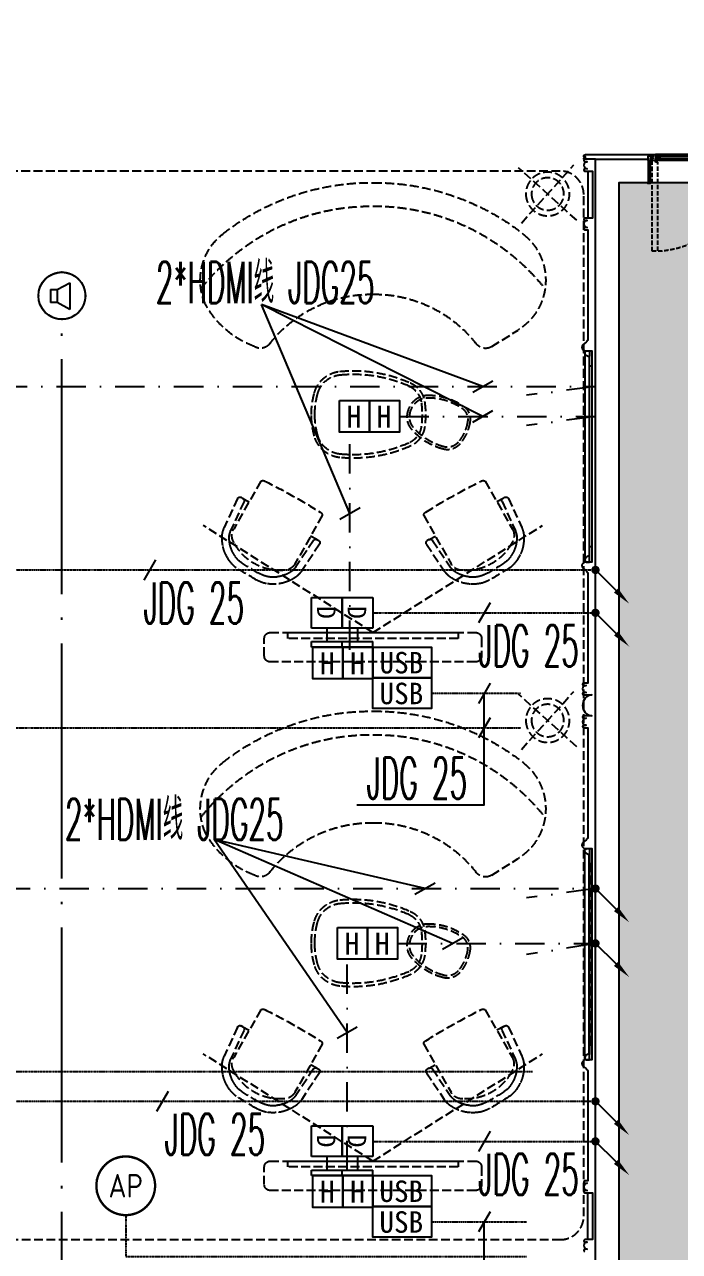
# Model space of a CAD drawing. Extents: x -284868 to 304789, y -137694 to 137894.
# Drawn here: x 262517 to 268094, y -84588 to -74140 of the extents above; entities that cross this region are included whole.
import ezdxf
from ezdxf.enums import TextEntityAlignment as Align

# ---------------------------------------------------------------- set-up
doc = ezdxf.new("R2010")
doc.units = 0
for name, pattern in [('BORDER2', [0.875, 0.25, -0.125, 0.25, -0.125, 0, -0.125]), ('DASH', [0.35, 0.25, -0.1]), ('DASHDOT', [1, 0.5, -0.25, 0, -0.25]), ('DASHED', [0.75, 0.5, -0.25]), ('DOTE', [2.42, 2, -0.2, 0.02, -0.2])]:
    doc.linetypes.add(name, pattern=pattern)
doc.layers.get('0').update_dxf_attribs({"linetype": 'CONTINUOUS'})
for name, color, linetype in [('0-墙', 4, 'CONTINUOUS'), ('0-非设计区域', 251, 'CONTINUOUS'), ('EM-SOCKET', 220, 'CONTINUOUS'), ('EM-插座', 240, 'CONTINUOUS'), ('EQUIP-广播', 3, 'CONTINUOUS'), ('EQUIP-通讯', 3, 'CONTINUOUS'), ('LWIRE', 4, 'CONTINUOUS'), ('P-完成面', 42, 'CONTINUOUS'), ('P-平面家具', 3, 'CONTINUOUS'), ('P-门扇', 6, 'CONTINUOUS'), ('TEXT_照明_回路标注', 41, 'CONTINUOUS'), ('WIRE-广播线', 220, 'DOTE'), ('WIRE-网络', 130, 'BORDER2'), ('WIRE-通讯', 4, 'CONTINUOUS')]:
    doc.layers.add(name, color=color, linetype=linetype)
doc.styles.add('20091229Typical Floor GP$0$宋体', font='', dxfattribs={"height": 2.5})
doc.styles.add('_TEL_ATTDEF', font='GBENOR', dxfattribs={"width": 0.8, "height": 3, "bigfont": 'GBCBIG'})
doc.styles.add('_TEL_DIM', font='SIMPLEX', dxfattribs={"width": 0.8, "height": 3.5, "bigfont": 'HZTXT'})
doc.styles.add('HZ_e', font='simplex.shx', dxfattribs={"width": 0.8, "bigfont": 'hztxt.shx'})
doc.styles.get("Standard").update_dxf_attribs({"font": 'GBENOR', "bigfont": 'GBCBIG'})
doc.styles.add('宋体', font='')
doc.styles.get('20091229Typical Floor GP$0$宋体').set_extended_font_data('SimSun')
doc.styles.get('宋体').set_extended_font_data('SimSun')

# ---------------------------------------------------------------- blocks, each defined once
blk = doc.blocks.new('FZ03')
at = {"color": 8}
for p, q in [((-4, 1), (-4, 3)), ((-4, 3), (0, 3)), ((0, 0), (-4, 1)), ((-3, 7), (3, 7)), ((0, 7), (-3, 5)), ((-3, 3), (-3, 7)), ((0, 5), (-3, 4)), ((0, 7), (3, 5)), ((0, 7), (0, 3)), ((0, 5), (3, 4)), ((0, 3), (4, 3)), ((4, 1), (0, 0)), ((3, 3), (3, 7)), ((4, 3), (4, 1))]:
    blk.add_line(p, q, dxfattribs=at)
blk = doc.blocks.new('A$C79893AB6')
at = {"color": 8, "linetype": 'DASHED', "ltscale": 5}
for points in [[(10, 20), (0, 20), (0, 5), (10, 5)], [(10, 0), (12, 0), (12, 25), (10, 25)], [(13, 0), (15, 0), (15, 25), (13, 25)], [(15, 20), (25, 20), (25, 5), (15, 5)]]:
    blk.add_lwpolyline(points, close=True, dxfattribs=at)
for points in [[(5, 20), (5, 5)], [(12, 18), (13, 18)], [(12, 16), (13, 16)], [(12, 14), (13, 14)], [(12, 10), (13, 10)], [(12, 8), (13, 8)], [(12, 6), (13, 6)], [(20, 20), (20, 5)]]:
    blk.add_lwpolyline(points, dxfattribs=at)
blk = doc.blocks.new('A$C36122139')
at = {"color": 8, "linetype": 'DASHED', "ltscale": 30}
for points in [[(671, 98), (566, 98), (566, 117), (690, 117)], [(671, 98), (671, 57), (690, 57), (690, 117)], [(706, 55), (706, 50), (654, 50), (654, 55)], [(671, -48), (566, -48), (566, -67), (690, -67)], [(706, -5), (706, 0), (654, 0), (654, -5)], [(671, -48), (671, -7), (690, -7), (690, -67)]]:
    blk.add_lwpolyline(points, dxfattribs=at)
for points in [[(654, 55, -0.414214), (655, 57), (705, 57, -0.414214), (706, 55)], [(654, -5, 0.414214), (655, -7), (705, -7, 0.414214), (706, -5)]]:
    blk.add_lwpolyline(points, format="xyb", dxfattribs=at)
at = {"layer": 'P-门扇'}
for p, q in [((760, 50), (35, 50)), ((760, 0), (35, 0))]:
    blk.add_line(p, q, dxfattribs=at)
at = {"layer": 'P-门扇', "color": 251}
for p, q in [((775, 47), (35, 47)), ((760, 35), (35, 35)), ((760, 15), (35, 15)), ((775, 3), (35, 3))]:
    blk.add_line(p, q, dxfattribs=at)
at = {"layer": 'P-门扇'}
blk.add_lwpolyline([(20, 50), (35, 50), (35, 0), (5, 0), (5, 32), (20, 32)], close=True, dxfattribs=at)
at = {"layer": 'P-门扇', "color": 251, "linetype": 'DASH', "ltscale": 150}
blk.add_lwpolyline([(775, 0, -0.434561), (5, -770, 3.831979)], format="xyb", dxfattribs=at)
blk.add_lwpolyline([(55, -15), (37, -15), (37, 0), (5, 0), (5, -770), (55, -770), (55, -15)], dxfattribs=at)
at = {"layer": 'P-门扇', "color": 251}
for points in [[(75, 15), (75, 35), (35, 35), (35, 15)], [(417, 15), (417, 35), (378, 35), (378, 15)], [(760, 15), (760, 35), (705, 35), (705, 15)]]:
    blk.add_lwpolyline(points, close=True, dxfattribs=at)
for points in [[(75, 15), (35, 35)], [(35, 15), (75, 35)], [(417, 15), (378, 35)], [(378, 15), (417, 35)], [(760, 15), (705, 35)], [(705, 15), (760, 35)]]:
    blk.add_lwpolyline(points, dxfattribs=at)
at = {"layer": 'P-门扇'}
for points in [[(760, 0), (760, 0), (775, 0), (775, 50), (760, 50)], [(760, 47), (760, 3)]]:
    blk.add_lwpolyline(points, dxfattribs=at)
blk.add_blockref('A$C79893AB6', (-10, 0))
at = {"xscale": -0.7194583547756841, "yscale": 0.7194583547756841, "zscale": 0.7194583547756841}
blk.add_blockref('FZ03', (10, 33), dxfattribs=at)
blk = doc.blocks.new('bfrfbrf')
at = {"layer": 'P-平面家具', "color": 251, "linetype": 'DASH', "ltscale": 300}
for p, q in [((517686, -1017556), (518181, -1017109)), ((518157, -1017580), (517710, -1017085)), ((517686, -1022039), (518181, -1021592)), ((518157, -1022063), (517710, -1021568))]:
    blk.add_line(p, q, dxfattribs=at)
at = {"layer": 'P-平面家具', "linetype": 'DASH', "ltscale": 300}
for p, q in [((518409, -1018632), (518185, -1018491)), ((518465, -1019778), (518234, -1020186)), ((520376, -1019778), (520607, -1020186)), ((518267, -1019925), (518153, -1020173)), ((518322, -1019951), (518209, -1020196)), ((518313, -1019924), (518297, -1019915)), ((518313, -1019924), (518366, -1019953)), ((520528, -1019924), (520475, -1019953)), ((520519, -1019951), (520632, -1020196)), ((520528, -1019924), (520544, -1019915)), ((520573, -1019925), (520688, -1020173)), ((518988, -1020071), (518756, -1020481)), ((519852, -1020071), (520085, -1020481)), ((518942, -1020275), (518889, -1020246)), ((519899, -1020275), (519952, -1020246)), ((518914, -1020282), (518764, -1020507)), ((518965, -1020314), (518814, -1020542)), ((518942, -1020275), (518958, -1020284)), ((519876, -1020314), (520027, -1020542)), ((519899, -1020275), (519883, -1020284)), ((519927, -1020282), (520077, -1020507)), ((518409, -1023133), (518185, -1022992)), ((518465, -1024279), (518234, -1024687)), ((520376, -1024279), (520607, -1024687)), ((518268, -1024426), (518153, -1024674)), ((518323, -1024452), (518209, -1024697)), ((518313, -1024425), (518297, -1024416)), ((518313, -1024425), (518366, -1024454)), ((520528, -1024425), (520475, -1024454)), ((520519, -1024452), (520632, -1024697)), ((520528, -1024425), (520544, -1024416)), ((520574, -1024426), (520688, -1024674)), ((518989, -1024572), (518756, -1024982)), ((519853, -1024572), (520085, -1024982)), ((518942, -1024776), (518890, -1024747)), ((519899, -1024776), (519952, -1024747)), ((518914, -1024783), (518764, -1025008)), ((518965, -1024815), (518814, -1025043)), ((518942, -1024776), (518958, -1024785)), ((519876, -1024815), (520027, -1025043)), ((519899, -1024776), (519883, -1024785)), ((519927, -1024783), (520077, -1025008))]:
    blk.add_line(p, q, dxfattribs=at)
at = {"layer": 'P-平面家具', "color": 251, "linetype": 'DASH', "ltscale": 300}
for points in [[(519421, -1021067), (517976, -1020154)], [(519421, -1021067), (520867, -1020154)], [(519421, -1025568), (517976, -1024655)], [(519422, -1025568), (520867, -1024655)]]:
    blk.add_lwpolyline(points, dxfattribs=at)
at = {"layer": 'P-平面家具', "linetype": 'DASH', "ltscale": 300}
for points in [[(520296, -1021067), (518546, -1021067, 0.414214), (518496, -1021117), (518496, -1021267, 0.414214), (518546, -1021317), (520296, -1021317, 0.414214), (520346, -1021267), (520346, -1021117, 0.414214)], [(520296, -1025568), (518546, -1025568, 0.414214), (518496, -1025618), (518496, -1025768, 0.414214), (518546, -1025818), (520296, -1025818, 0.414214), (520346, -1025768), (520346, -1025618, 0.414214)]]:
    blk.add_lwpolyline(points, format="xyb", close=True, dxfattribs=at)
for points in [[(520146, -1021067), (518696, -1021067), (518696, -1021117), (520146, -1021117), (520146, -1021067)], [(520146, -1025568), (518696, -1025568), (518696, -1025618), (520146, -1025618), (520146, -1025568)]]:
    blk.add_lwpolyline(points, dxfattribs=at)
for centre in [(517933, -1017332), (517933, -1021816)]:
    blk.add_circle(centre, 186, dxfattribs=at)
at = {"layer": 'P-平面家具', "color": 251, "linetype": 'DASH', "ltscale": 300}
for centre in [(517933, -1017332), (517933, -1021816)]:
    blk.add_circle(centre, 138, dxfattribs=at)
at = {"layer": 'P-平面家具', "linetype": 'DASH', "ltscale": 300}
for centre, radius, start, end in [((519408, -1019286), 2050, 89.6486, 128.1517), ((519434, -1019286), 2050, 51.8729, 90.376), ((519408, -1019286), 1850, 89.6093, 141.7162), ((519434, -1019286), 1850, 38.3084, 90.4153), ((518450, -1018067), 500, 128.1517, 237.9295), ((520391, -1018067), 500, 335.2768, 51.8729), ((519408, -1019286), 1100, 89.3345, 141.9764), ((519434, -1019286), 1100, 38.0482, 90.6901), ((520161, -1017898), 781, 290.2941, 331.1108), ((518462, -1018547), 100, 237.9295, 321.9764), ((520379, -1018546), 100, 218.0482, 302.0951), ((518483, -1019808), 35.1, 62.6531, 120.8328), ((515909, -1024943), 5779, 57.9933, 63.3725), ((522932, -1024943), 5779, 116.6275, 122.0067), ((520358, -1019808), 35.1, 59.1672, 117.3469), ((518287, -1019934), 21.2, 61.1762, 156.8462), ((518303, -1019942), 21.2, 336.8192, 61.1762), ((520538, -1019942), 21.2, 118.8238, 203.1808), ((520554, -1019934), 21.2, 23.1538, 118.8238), ((518957, -1020070), 31.8, 358.2726, 61.1762), ((519884, -1020070), 31.8, 118.8238, 181.7274), ((518311, -1020256), 176, 169.0109, 178.6602), ((518402, -1020259), 267, 178.4884, 183.2891), ((518387, -1020273), 254, 163.6485, 168.677), ((518807, -1020399), 692, 160.9147, 163.3918), ((518307, -1020256), 111, 170.1856, 177.6538), ((518382, -1020259), 186, 177.4842, 182.6653), ((518537, -1020254), 341, 182.409, 189.7031), ((518365, -1020267), 170, 164.33, 169.7291), ((518663, -1020353), 480, 160.9328, 164.0619), ((518329, -1020240), 110, 150.4516, 213.3281), ((518932, -1020294), 21.2, 61.1762, 145.5331), ((519909, -1020294), 21.2, 34.4669, 118.8238), ((520512, -1020240), 110, 326.6719, 29.5484), ((520178, -1020353), 480, 15.9381, 19.0672), ((520476, -1020267), 170, 10.2709, 15.67), ((520304, -1020254), 341, 350.2969, 357.591), ((520534, -1020256), 111, 2.3462, 9.8144), ((520459, -1020259), 186, 357.3347, 2.5158), ((520034, -1020399), 692, 16.6082, 19.0853), ((520454, -1020273), 254, 11.323, 16.3515), ((520530, -1020256), 176, 1.3398, 10.9891), ((520438, -1020259), 267, 356.7109, 1.5116), ((518525, -1020255), 390, 182.9223, 190.5774), ((518456, -1020264), 321, 191.1847, 205.8196), ((518452, -1020265), 255, 190.2781, 205.0026), ((518485, -1020253), 290, 204.4215, 215.2763), ((518628, -1020098), 440, 207.4224, 273.7223), ((518947, -1020302), 21.2, 325.5061, 61.1762), ((519893, -1020302), 21.2, 118.8238, 214.4939), ((520213, -1020098), 440, 266.2777, 332.5776), ((520356, -1020253), 290, 324.7237, 335.5785), ((520389, -1020265), 255, 334.9974, 349.7219), ((520385, -1020264), 321, 334.1804, 348.8153), ((520316, -1020255), 390, 349.4226, 357.0777), ((518471, -1020261), 335, 205.1765, 217.9593), ((518413, -1020305), 263, 218.1832, 232.779), ((518416, -1020302), 206, 215.2404, 232.8546), ((518495, -1020202), 333, 232.4296, 235.6579), ((534196, -994386), 30549, 238.6588, 238.9667), ((518660, -1020427), 110, 267.7901, 330.4516), ((520180, -1020427), 110, 209.5484, 272.2099), ((504645, -994386), 30549, 301.0333, 301.3412), ((520346, -1020202), 333, 304.3421, 307.5704), ((520425, -1020302), 206, 307.1454, 324.7596), ((520428, -1020305), 263, 307.221, 321.8168), ((520370, -1020261), 335, 322.0407, 334.8235), ((533123, -996403), 28327, 238.3401, 238.7501), ((518702, -1020046), 576, 243.6816, 246.6765), ((518606, -1020269), 333, 246.6945, 249.9227), ((518563, -1020393), 202, 249.4113, 264.0087), ((518576, -1020339), 255, 277.3497, 292.0742), ((518540, -1020261), 341, 292.6492, 299.9433), ((518619, -1020395), 186, 299.687, 304.8681), ((518662, -1020456), 111, 304.6986, 312.1667), ((518621, -1020413), 170, 312.6232, 318.0223), ((518389, -1020208), 480, 318.2905, 321.4195), ((518659, -1020453), 176, 303.6921, 313.3414), ((518604, -1020397), 254, 313.6753, 318.7038), ((518273, -1020111), 692, 318.9605, 321.4376), ((520568, -1020111), 692, 218.5624, 221.0395), ((520237, -1020397), 254, 221.2962, 226.3247), ((520182, -1020453), 176, 226.6586, 236.3079), ((520452, -1020208), 480, 218.5805, 221.7095), ((520220, -1020413), 170, 221.9777, 227.3768), ((520179, -1020456), 111, 227.8333, 235.3014), ((520222, -1020395), 186, 235.1319, 240.313), ((520300, -1020261), 341, 240.0567, 247.3508), ((520265, -1020339), 255, 247.9258, 262.6503), ((520278, -1020393), 202, 275.9913, 290.5887), ((520235, -1020269), 333, 290.0773, 293.3055), ((520138, -1020046), 576, 293.3235, 296.3184), ((505718, -996403), 28327, 301.2499, 301.6599), ((518631, -1020207), 460, 243.7151, 248.7552), ((518566, -1020381), 275, 248.3044, 259.1364), ((518569, -1020344), 311, 259.8538, 274.986), ((518569, -1020316), 280, 264.4041, 278.0751), ((518572, -1020327), 328, 274.1479, 291.0445), ((518546, -1020271), 390, 291.7749, 299.43), ((518607, -1020377), 267, 299.0632, 303.8639), ((520233, -1020377), 267, 236.1361, 240.9368), ((520295, -1020271), 390, 240.57, 248.2251), ((520269, -1020327), 328, 248.9555, 265.8521), ((520272, -1020316), 280, 261.9249, 275.5959), ((520272, -1020344), 311, 265.014, 280.1462), ((520275, -1020381), 275, 280.8636, 291.6956), ((520210, -1020207), 460, 291.2448, 296.2849), ((519408, -1023787), 2050, 89.6486, 128.1517), ((519434, -1023787), 2050, 51.8729, 90.376), ((519408, -1023787), 1850, 89.6093, 141.7162), ((519434, -1023787), 1850, 38.3084, 90.4153), ((518450, -1022568), 500, 128.1517, 237.9295), ((520391, -1022568), 500, 335.2768, 51.8729), ((519408, -1023787), 1100, 89.3345, 141.9764), ((519434, -1023787), 1100, 38.0482, 90.6901), ((520161, -1022400), 781, 290.2941, 331.1108), ((518463, -1023048), 100, 237.9295, 321.9764), ((520379, -1023047), 100, 218.0482, 302.0951), ((518483, -1024309), 35.1, 62.6531, 120.8328), ((515909, -1029444), 5779, 57.9933, 63.3725), ((522932, -1029444), 5779, 116.6275, 122.0067), ((520358, -1024309), 35.1, 59.1672, 117.3469), ((518287, -1024435), 21.2, 61.1762, 156.8462), ((518303, -1024443), 21.2, 336.8192, 61.1762), ((520538, -1024443), 21.2, 118.8238, 203.1808), ((520554, -1024435), 21.2, 23.1538, 118.8238), ((518957, -1024571), 31.8, 358.2726, 61.1762), ((519884, -1024571), 31.8, 118.8238, 181.7274), ((518403, -1024760), 267, 178.4884, 183.2891), ((518311, -1024757), 176, 169.0109, 178.6602), ((518387, -1024774), 254, 163.6485, 168.677), ((518807, -1024900), 692, 160.9147, 163.3918), ((518307, -1024757), 111, 170.1856, 177.6538), ((518382, -1024760), 186, 177.4842, 182.6653), ((518365, -1024768), 170, 164.33, 169.7291), ((518663, -1024854), 480, 160.9328, 164.0619), ((518330, -1024741), 110, 150.4516, 213.3281), ((520512, -1024741), 110, 326.6719, 29.5484), ((520178, -1024854), 480, 15.9381, 19.0672), ((520476, -1024768), 170, 10.2709, 15.67), ((520534, -1024757), 111, 2.3462, 9.8144), ((520460, -1024760), 186, 357.3347, 2.5158), ((520034, -1024900), 692, 16.6082, 19.0853), ((520454, -1024774), 254, 11.323, 16.3515), ((520530, -1024757), 176, 1.3398, 10.9891), ((520439, -1024760), 267, 356.7109, 1.5116), ((518525, -1024756), 390, 182.9223, 190.5774), ((518456, -1024765), 321, 191.1847, 205.8196), ((518537, -1024755), 341, 182.409, 189.7031), ((518452, -1024767), 255, 190.2781, 205.0026), ((518628, -1024599), 440, 207.4224, 273.7223), ((518932, -1024795), 21.2, 61.1762, 145.5331), ((518948, -1024803), 21.2, 325.5061, 61.1762), ((519894, -1024803), 21.2, 118.8238, 214.4939), ((519910, -1024795), 21.2, 34.4669, 118.8238), ((520213, -1024599), 440, 266.2777, 332.5776), ((520389, -1024767), 255, 334.9974, 349.7219), ((520305, -1024755), 341, 350.2969, 357.591), ((520385, -1024765), 321, 334.1804, 348.8153), ((520316, -1024756), 390, 349.4226, 357.0777), ((518472, -1024762), 335, 205.1765, 217.9593), ((518413, -1024806), 263, 218.1832, 232.779), ((518485, -1024754), 290, 204.4215, 215.2763), ((518416, -1024803), 206, 215.2404, 232.8546), ((518495, -1024703), 333, 232.4296, 235.6579), ((520347, -1024703), 333, 304.3421, 307.5704), ((520425, -1024803), 206, 307.1454, 324.7596), ((520428, -1024806), 263, 307.221, 321.8168), ((520356, -1024754), 290, 324.7237, 335.5785), ((520370, -1024762), 335, 322.0407, 334.8235), ((533123, -1000904), 28327, 238.3401, 238.7501), ((534196, -998887), 30549, 238.6588, 238.9667), ((518703, -1024547), 576, 243.6816, 246.6765), ((518606, -1024770), 333, 246.6945, 249.9227), ((518576, -1024840), 255, 277.3497, 292.0742), ((518661, -1024928), 110, 267.7901, 330.4516), ((518541, -1024762), 341, 292.6492, 299.9433), ((518619, -1024896), 186, 299.687, 304.8681), ((518662, -1024957), 111, 304.6986, 312.1667), ((518621, -1024914), 170, 312.6232, 318.0223), ((518389, -1024709), 480, 318.2905, 321.4195), ((518605, -1024898), 254, 313.6753, 318.7038), ((518273, -1024612), 692, 318.9605, 321.4376), ((520568, -1024612), 692, 218.5624, 221.0395), ((520237, -1024898), 254, 221.2962, 226.3247), ((520452, -1024709), 480, 218.5805, 221.7095), ((520181, -1024928), 110, 209.5484, 272.2099), ((520220, -1024914), 170, 221.9777, 227.3768), ((520179, -1024957), 111, 227.8333, 235.3014), ((520222, -1024896), 186, 235.1319, 240.313), ((520301, -1024762), 341, 240.0567, 247.3508), ((520265, -1024840), 255, 247.9258, 262.6503), ((520235, -1024770), 333, 290.0773, 293.3055), ((520139, -1024547), 576, 293.3235, 296.3184), ((504645, -998887), 30549, 301.0333, 301.3412), ((505718, -1000904), 28327, 301.2499, 301.6599), ((518631, -1024708), 460, 243.7151, 248.7552), ((518566, -1024882), 275, 248.3044, 259.1364), ((518563, -1024894), 202, 249.4113, 264.0087), ((518569, -1024845), 311, 259.8538, 274.986), ((518569, -1024817), 280, 264.4041, 278.0751), ((518573, -1024828), 328, 274.1479, 291.0445), ((518546, -1024772), 390, 291.7749, 299.43), ((518608, -1024878), 267, 299.0632, 303.8639), ((518659, -1024954), 176, 303.6921, 313.3414), ((520182, -1024954), 176, 226.6586, 236.3079), ((520234, -1024878), 267, 236.1361, 240.9368), ((520296, -1024772), 390, 240.57, 248.2251), ((520269, -1024828), 328, 248.9555, 265.8521), ((520272, -1024817), 280, 261.9249, 275.5959), ((520272, -1024845), 311, 265.014, 280.1462), ((520278, -1024894), 202, 275.9913, 290.5887), ((520275, -1024882), 275, 280.8636, 291.6956), ((520210, -1024708), 460, 291.2448, 296.2849)]:
    blk.add_arc(centre, radius, start, end, dxfattribs=at)
for points in [[(519702, -1018843), (519498, -1018823), (519292, -1018857), (519104, -1018940)], [(519919, -1019025), (519892, -1018925), (519805, -1018853), (519702, -1018843)], [(519104, -1018940), (519036, -1018970), (518989, -1019034), (518980, -1019108)], [(518963, -1019046), (518852, -1019043), (518743, -1019075), (518652, -1019138)], [(519077, -1019100), (519048, -1019067), (519006, -1019048), (518963, -1019046)], [(518980, -1019108), (518976, -1019142), (518973, -1019176), (518973, -1019210)], [(519128, -1019213), (519123, -1019171), (519105, -1019131), (519077, -1019100)], [(519945, -1019210), (519945, -1019147), (519936, -1019085), (519919, -1019025)], [(518652, -1019138), (518609, -1019167), (518587, -1019220), (518595, -1019272)], [(518973, -1019210), (518973, -1019244), (518976, -1019278), (518980, -1019312)], [(519093, -1019334), (519120, -1019300), (519133, -1019256), (519128, -1019213)], [(519919, -1019395), (519936, -1019335), (519945, -1019272), (519945, -1019210)], [(518595, -1019272), (518605, -1019341), (518635, -1019407), (518680, -1019460)], [(518819, -1019506), (518926, -1019479), (519022, -1019419), (519093, -1019334)], [(518980, -1019312), (518989, -1019386), (519036, -1019450), (519104, -1019480)], [(519702, -1019577), (519805, -1019567), (519892, -1019495), (519919, -1019395)], [(518680, -1019460), (518714, -1019501), (518768, -1019519), (518819, -1019506)], [(519104, -1019480), (519292, -1019563), (519498, -1019596), (519702, -1019577)], [(519702, -1023344), (519498, -1023324), (519292, -1023358), (519104, -1023441)], [(519920, -1023526), (519892, -1023426), (519806, -1023354), (519702, -1023344)], [(519104, -1023441), (519036, -1023471), (518989, -1023535), (518980, -1023609)], [(518963, -1023547), (518852, -1023544), (518744, -1023576), (518652, -1023639)], [(519077, -1023601), (519048, -1023568), (519007, -1023549), (518963, -1023547)], [(518980, -1023609), (518976, -1023643), (518974, -1023677), (518974, -1023711)], [(519009, -1023612), (519005, -1023645), (519003, -1023678), (519003, -1023711)], [(519128, -1023714), (519123, -1023672), (519106, -1023632), (519077, -1023601)], [(519945, -1023711), (519945, -1023648), (519936, -1023586), (519920, -1023526)], [(518652, -1023639), (518609, -1023668), (518587, -1023721), (518595, -1023773)], [(518974, -1023711), (518974, -1023745), (518976, -1023779), (518980, -1023813)], [(519093, -1023835), (519121, -1023801), (519133, -1023757), (519128, -1023714)], [(519920, -1023896), (519936, -1023836), (519945, -1023773), (519945, -1023711)], [(518595, -1023773), (518606, -1023842), (518635, -1023908), (518680, -1023961)], [(518980, -1023813), (518989, -1023887), (519036, -1023951), (519104, -1023981)], [(518819, -1024007), (518926, -1023980), (519022, -1023920), (519093, -1023835)], [(519702, -1024078), (519806, -1024068), (519892, -1023996), (519920, -1023896)], [(518680, -1023961), (518714, -1024002), (518768, -1024020), (518819, -1024007)], [(519104, -1023981), (519292, -1024064), (519498, -1024097), (519702, -1024078)]]:
    blk.add_open_spline(points, degree=3, dxfattribs=at)
at = {"layer": 'P-平面家具', "color": 251, "linetype": 'DASH', "ltscale": 300}
for points in [[(519699, -1018872), (519500, -1018853), (519299, -1018885), (519116, -1018966)], [(519891, -1019032), (519867, -1018944), (519791, -1018880), (519699, -1018872)], [(519116, -1018966), (519057, -1018993), (519016, -1019048), (519009, -1019111)], [(518963, -1019067), (518856, -1019064), (518752, -1019095), (518664, -1019155)], [(519061, -1019114), (519036, -1019085), (519000, -1019069), (518963, -1019067)], [(519009, -1019111), (519005, -1019144), (519003, -1019177), (519003, -1019210)], [(519107, -1019215), (519103, -1019177), (519087, -1019142), (519061, -1019114)], [(519916, -1019210), (519916, -1019150), (519907, -1019090), (519891, -1019032)], [(518664, -1019155), (518628, -1019180), (518609, -1019225), (518615, -1019269)], [(519003, -1019210), (519003, -1019243), (519005, -1019276), (519009, -1019308)], [(519076, -1019320), (519101, -1019291), (519112, -1019253), (519107, -1019215)], [(519891, -1019387), (519907, -1019329), (519916, -1019270), (519916, -1019210)], [(518615, -1019269), (518626, -1019334), (518653, -1019396), (518696, -1019447)], [(518813, -1019486), (518916, -1019460), (519009, -1019402), (519076, -1019320)], [(519009, -1019308), (519016, -1019372), (519057, -1019427), (519116, -1019453)], [(519699, -1019548), (519791, -1019539), (519867, -1019475), (519891, -1019387)], [(518696, -1019447), (518724, -1019481), (518770, -1019496), (518813, -1019486)], [(519116, -1019453), (519299, -1019534), (519500, -1019567), (519699, -1019548)], [(519700, -1023373), (519500, -1023354), (519299, -1023386), (519116, -1023467)], [(519892, -1023533), (519867, -1023445), (519791, -1023382), (519700, -1023373)], [(519116, -1023467), (519057, -1023494), (519016, -1023549), (519009, -1023612)], [(518963, -1023569), (518856, -1023565), (518752, -1023596), (518664, -1023656)], [(519062, -1023615), (519036, -1023586), (519000, -1023570), (518963, -1023569)], [(519107, -1023716), (519103, -1023678), (519087, -1023643), (519062, -1023615)], [(519916, -1023711), (519916, -1023651), (519908, -1023591), (519892, -1023533)], [(518664, -1023656), (518628, -1023681), (518609, -1023726), (518616, -1023770)], [(519003, -1023711), (519003, -1023744), (519005, -1023777), (519009, -1023809)], [(519077, -1023821), (519101, -1023792), (519112, -1023754), (519107, -1023716)], [(519892, -1023888), (519908, -1023830), (519916, -1023771), (519916, -1023711)], [(518616, -1023770), (518626, -1023835), (518654, -1023897), (518696, -1023948)], [(518814, -1023987), (518917, -1023961), (519009, -1023903), (519077, -1023821)], [(519009, -1023809), (519016, -1023873), (519057, -1023928), (519116, -1023954)], [(519700, -1024049), (519791, -1024040), (519867, -1023976), (519892, -1023888)], [(518696, -1023948), (518725, -1023982), (518770, -1023997), (518814, -1023987)], [(519116, -1023954), (519299, -1024035), (519500, -1024068), (519700, -1024049)]]:
    blk.add_open_spline(points, degree=3, dxfattribs=at)
blk = doc.blocks.new('FDHFGJ')
at = {"ltscale": 0.1}
for p, q in [((-1.071, 0.866), (-2.803, 0.866)), ((-2.803, 0.866), (-2.803, -0.866)), ((-1.071, 0), (-1.071, 0.866)), ((-0.315, 0.866), (-0.315, 0)), ((0, 0.866), (-0.315, 0.866)), ((0, -0.866), (0, 0.866)), ((-1.071, -0.866), (-1.071, 0)), ((-1.071, 0), (-0.315, 0)), ((-0.315, 0), (-0.315, -0.866)), ((-2.803, -0.866), (-1.071, -0.866)), ((0, -0.866), (-0.315, -0.866))]:
    blk.add_line(p, q, dxfattribs=at)
at = {"ltscale": 0.1, "style": '20091229Typical Floor GP$0$宋体', "text_generation_flag": 4}
blk.add_attdef('TV', text='', height=1.04, rotation=180, dxfattribs=at).set_placement((-1.952, 0.032), align=Align.MIDDLE)
blk = doc.blocks.new('A$Cddcb813a')
at = {"ltscale": 5}
blk.add_lwpolyline([(-257, 270), (257, 270), (257, 0), (-257, 0)], close=True, dxfattribs=at)
at = {"style": '宋体'}
blk.add_text('USB', height=188.2, dxfattribs=at).set_placement((-200, 39))
blk = doc.blocks.new('A$C956b5be6')
at = {"ltscale": 5}
blk.add_lwpolyline([(-128, 270), (128, 270), (128, 0), (-128, 0)], close=True, dxfattribs=at)
at = {"style": '宋体'}
blk.add_text('H', height=188, dxfattribs=at).set_placement((-67, 39))
blk = doc.blocks.new('$equip$00002341')
for p, q in [((-0.101, 0.136), (0.167, 0.277)), ((0.167, 0.277), (0.167, -0.295)), ((-0.241, 0.136), (-0.241, -0.144)), ((-0.241, 0.136), (-0.101, 0.136)), ((-0.101, 0.136), (-0.101, -0.144)), ((-0.101, -0.144), (-0.241, -0.144)), ((0.167, -0.295), (-0.101, -0.144))]:
    blk.add_line(p, q)
at = {"const_width": 0.04}
blk.add_lwpolyline([(-0.5, 0, -1), (0.5, 0, -1), (-0.5, 0, -1.463176)], format="xyb", dxfattribs=at)
blk.add_circle((0, 0), 0.5)
for p in [(0, 0.5), (-0.5, 0), (0.5, 0), (0, -0.5)]:
    blk.add_point(p)
at = {"color": 7, "style": '_TEL_DIM', "flags": 1}
blk.add_attdef('A', text='', height=0.00002, dxfattribs=at).set_placement((0, 0), align=Align.MIDDLE_CENTER)
blk = doc.blocks.new('$equip$00003217')
at = {"const_width": 0.04}
blk.add_lwpolyline([(0, 0.5, -1), (0, -0.5, -1), (0, 0.5, 0.021884)], format="xyb", dxfattribs=at)
blk.add_circle((0, 0), 0.5)
for p in [(0, 0.5), (-0.5, 0), (0.5, 0), (0, -0.5)]:
    blk.add_point(p)
at = {"color": 7, "style": '_TEL_ATTDEF'}
blk.add_attdef('$TEXT$', text='', height=0.4, dxfattribs=at).set_placement((0, 0), align=Align.MIDDLE_CENTER)
at = {"color": 7, "style": '_TEL_DIM', "flags": 1}
for tag in ['A', 'REMARK']:
    blk.add_attdef(tag, text='', height=0.00002, dxfattribs=at).set_placement((0, 0), align=Align.MIDDLE_CENTER)
blk = doc.blocks.new('$TelecSys$00000080')
for p, q in [((-0.7, -0.7), (0, 0)), ((0.104, 0.104), (0.104, 0.104)), ((-0.104, -0.104), (-0.104, -0.104))]:
    blk.add_line(p, q)
at = {"const_width": 0.142}
blk.add_lwpolyline([(0.071, 0, 1), (-0.071, 0, 1)], format="xyb", close=True, dxfattribs=at)
blk.add_solid([(-0.63, -0.77), (-0.77, -0.63), (-1.15, -1.15)])
at = {"width": 0.8, "flags": 9}
blk.add_attdef('A', (0, 0), '', height=0.00002, rotation=180, dxfattribs=at)

msp = doc.modelspace()

# ---------------------------------------------------------------- hatches: boundary and pattern name
at = {"layer": '0-非设计区域', "ltscale": 3}
h = msp.add_hatch(dxfattribs=at)
h.set_pattern_fill('ANGLE', color=256, scale=100)
h.set_pattern_definition([(0, (-155771.8, 278012.8), (0, 698.5), [508, -190.5]), (90, (-155771.8, 278012.8), (-698.5, 4e-14), [508, -190.5])])
h.paths.add_polyline_path([(269879, -67386), (269879, -75488), (267579, -75488), (267579, -94382), (269379, -94382), (269379, -95588), (278979, -95588), (278979, -99388), (275429, -99388), (275429, -99688), (269379, -99688), (269379, -103688), (278379, -103688), (278379, -106368), (283679, -106368), (283679, -117136), (284529, -117136), (284529, -118589), (295530, -118589), (295529, -65088), (284529, -65088), (284529, -67386), (283029, -67386), (283029, -65088), (270529, -65088), (270529, -67386)])

# ---------------------------------------------------------------- linework, layer by layer
at = {"layer": '0-墙', "ltscale": 3}
msp.add_lwpolyline([(267579, -95158), (267579, -95438), (267379, -95438), (267379, -75288), (267829, -75288), (267829, -75488), (267579, -75488), (267579, -95008), (267649, -95008), (267649, -95158), (267579, -95158)], dxfattribs=at)
at = {"layer": '0-非设计区域', "ltscale": 3}
msp.add_lwpolyline([(295530, -118589), (295529, -65088), (284529, -65088), (284529, -67386), (283029, -67386), (283029, -65088), (270529, -65088), (270529, -67386), (269879, -67386), (269879, -75488), (267579, -75488), (267579, -94382), (269379, -94382), (269379, -95588), (278979, -95588), (278979, -99388)], dxfattribs=at)
at = {"layer": 'P-完成面'}
for p, q in [((267314, -75388), (267314, -75788)), ((267314, -84488), (267314, -84088))]:
    msp.add_line(p, q, dxfattribs=at)
at = {"layer": 'P-完成面', "color": 251}
for p, q in [((267289, -76923), (267289, -78703)), ((267326, -76967), (267326, -78668)), ((267289, -82953), (267289, -81173)), ((267326, -82910), (267326, -81208))]:
    msp.add_line(p, q, dxfattribs=at)
at = {"layer": 'P-完成面'}
for points in [[(267379, -75288), (267289, -75288, 1), (267289, -75308), (267309, -75308, 1), (267309, -75368), (267289, -75368, 1), (267289, -75388), (267354, -75388), (267354, -75788), (267289, -75788, 1), (267289, -75808), (267309, -75808, 1), (267309, -75868), (267289, -75868, 1), (267289, -75888), (267314, -75888), (267314, -76813, -0.23273), (267299, -76845), (267275, -76864, 0.227838), (267264, -76888), (267264, -76888), (267264, -76888, 0.414214), (267294, -76918), (267349, -76918), (267349, -78718), (267294, -78718, 0.414214), (267264, -78748), (267264, -78749), (267264, -78749, 0.227838), (267275, -78772), (267299, -78791, -0.23273), (267314, -78823), (267314, -79748), (267279, -79748, 1), (267279, -79768), (267299, -79768, 1), (267299, -79828), (267279, -79828, 1), (267279, -79848), (267349, -79848, 0.888889), (267349, -80028), (267279, -80028, 1), (267279, -80048), (267299, -80048, 1), (267299, -80108), (267279, -80108, 1), (267279, -80128), (267314, -80128), (267314, -81053, -0.23273), (267299, -81085), (267275, -81104, 0.227838), (267264, -81128), (267264, -81128), (267264, -81128, 0.414214), (267294, -81158), (267349, -81158), (267349, -82958), (267294, -82958, 0.414214), (267264, -82988), (267264, -82989), (267264, -82989, 0.227838), (267275, -83012), (267299, -83031, -0.23273), (267314, -83063), (267314, -83988), (267289, -83988, 1), (267289, -84008), (267309, -84008, 1), (267309, -84068), (267289, -84068, 1), (267289, -84088), (267354, -84088), (267354, -84488), (267289, -84488, 1), (267289, -84508), (267309, -84508, 1), (267309, -84568), (267289, -84568, 1), (267289, -84588)], [(267279, -75280, -0.414214), (267281, -75278), (267294, -75278), (267294, -75268), (267281, -75268, -0.414214), (267279, -75266), (267279, -75263, -0.414214), (267294, -75248), (267869, -75248), (267869, -75263), (267854, -75263)], [(267379, -75288), (267281, -75288, -0.414214), (267279, -75286), (267279, -75280)], [(267299, -76918), (267329, -76918), (267329, -76965), (267326, -76965), (267326, -76968), (267324, -76968, -0.414214), (267289, -76933), (267289, -76923), (267299, -76923), (267299, -76918)], [(267299, -78718), (267329, -78718), (267329, -78671), (267326, -78671), (267326, -78668), (267324, -78668, 0.414214), (267289, -78703), (267289, -78713), (267299, -78713), (267299, -78718)], [(267299, -81158), (267329, -81158), (267329, -81205), (267326, -81205), (267326, -81208), (267324, -81208, -0.414214), (267289, -81173), (267289, -81163), (267299, -81163), (267299, -81158)], [(267299, -82958), (267329, -82958), (267329, -82911), (267326, -82911), (267326, -82908), (267324, -82908, 0.414214), (267289, -82943), (267289, -82953), (267299, -82953), (267299, -82958)]]:
    msp.add_lwpolyline(points, format="xyb", dxfattribs=at)
msp.add_lwpolyline([(267844, -75298), (267844, -75493), (267824, -75493), (267824, -75488), (267829, -75488)], dxfattribs=at)
msp.add_lwpolyline([(267854, -75298), (267829, -75298), (267829, -75260), (267854, -75260)], close=True, dxfattribs=at)
at = {"layer": 'P-完成面', "color": 251}
for points in [[(267329, -78671), (267329, -76965)], [(267329, -81205), (267329, -82911)]]:
    msp.add_lwpolyline(points, dxfattribs=at)
at = {"layer": 'P-平面家具', "color": 251, "linetype": 'DASH', "ltscale": 300}
msp.add_lwpolyline([(267079, -75388), (258399, -75388, 0.414214), (258199, -75588), (258199, -84288, 0.414214), (258399, -84488), (267079, -84488, 0.414214), (267279, -84288), (267279, -75588, 0.414214)], format="xyb", close=True, dxfattribs=at)
at = {"layer": 'P-平面家具', "linetype": 'DASH', "ltscale": 300}
for points in [[(267329, -77048), (267349, -77048), (267349, -78588), (267329, -78588)], [(267329, -82828), (267349, -82828), (267349, -81288), (267329, -81288)]]:
    msp.add_lwpolyline(points, close=True, dxfattribs=at)
at = {"layer": 'TEXT_照明_回路标注'}
for p, q in [((265288, -78303), (264536, -76523, 0)), ((266420, -77223), (264536, -76523, 0)), ((266420, -77477), (264536, -76523, 0)), ((266334, -77272), (266506, -77174)), ((266334, -77525), (266506, -77428)), ((265201, -78352), (265374, -78254)), ((263632, -78700), (263532, -78871)), ((266482, -79064), (266382, -79235)), ((266482, -79750), (266382, -79921)), ((266482, -80043), (266382, -80214)), ((265265, -82724), (264133, -81080, 0)), ((265842, -81546), (266015, -81449)), ((266076, -82014), (266249, -81916)), ((265178, -82772), (265351, -82675)), ((263741, -83225), (263641, -83396)), ((266482, -83565), (266382, -83736)), ((266482, -84251), (266382, -84422))]:
    msp.add_line(p, q, dxfattribs=at)
for points in [[(265348, -80785), (266432, -80785), (266432, -79835)], [(266162, -81965), (264133, -81080)], [(265929, -81498), (264133, -81080)], [(265348, -85529), (266432, -85529), (266432, -84336)]]:
    msp.add_lwpolyline(points, dxfattribs=at)
at = {"layer": 'WIRE-广播线', "ltscale": 1000}
msp.add_lwpolyline([(262835, -93511), (262835, -76650)], dxfattribs=at)
at = {"layer": 'WIRE-网络'}
for points in [[(260003, -79019), (260003, -78785), (267379, -78785)], [(265484, -79150), (267379, -79150)], [(265983, -79835), (266742, -79835)], [(260384, -79966), (260384, -80129), (266742, -80129)], [(258692, -83639), (258692, -83057), (266842, -83057)], [(260003, -83520), (260003, -83310), (267379, -83310)], [(265484, -83651), (267379, -83651)], [(263379, -84279), (263379, -84632), (266792, -84632)], [(265983, -84336), (266792, -84336)]]:
    msp.add_lwpolyline(points, dxfattribs=at)
at = {"layer": 'WIRE-通讯', "color": 2, "linetype": 'DASHDOT', "ltscale": 500}
for points in [[(260289, -77319), (260289, -77223), (267379, -77223), (266792, -77297)], [(265711, -77477), (267379, -77477), (266792, -77556)], [(265288, -79465), (265288, -77612)], [(260314, -81798), (260314, -81498), (267379, -81498), (266792, -81577)], [(265694, -81965), (267379, -81965), (266792, -82060)], [(265265, -83896), (265265, -82100)]]:
    msp.add_lwpolyline(points, dxfattribs=at)

# ---------------------------------------------------------------- block references
at = {"layer": 'EM-插座', "ltscale": 5}
for p in [(265326, -77612), (265582, -77612), (265099, -79712), (265356, -79712), (265309, -82100), (265566, -82100), (265099, -84213), (265356, -84213)]:
    msp.add_blockref('A$C956b5be6', p, dxfattribs=at)
ref = msp.add_blockref('FDHFGJ', (265091, -79442), dxfattribs=dict(at, xscale=-151.2003926617508, yscale=151.2003926617508, zscale=151.2003926617508, rotation=90))
ref.add_attrib('TV', 'D', dxfattribs={"layer": 'EM-SOCKET', "ltscale": 0.1, "height": 157, "rotation": 90, "style": '20091229Typical Floor GP$0$宋体', "text_generation_flag": 6}).set_placement((265087, -79147), align=Align.MIDDLE)
ref = msp.add_blockref('FDHFGJ', (265353, -79442), dxfattribs=dict(at, xscale=-151.2003926617508, yscale=151.2003926617508, zscale=151.2003926617508, rotation=90))
ref.add_attrib('TV', 'D', dxfattribs={"layer": 'EM-SOCKET', "ltscale": 0.1, "height": 157, "rotation": 90, "style": '20091229Typical Floor GP$0$宋体', "text_generation_flag": 6}).set_placement((265348, -79147), align=Align.MIDDLE)
at = {"layer": 'EM-插座', "ltscale": 5, "xscale": 0.9715748846581487, "yscale": 0.9715748846581487, "zscale": 0.9715748846581487}
for p in [(265734, -79704), (265734, -79966), (265733, -84205), (265733, -84467)]:
    msp.add_blockref('A$Cddcb813a', p, dxfattribs=at)
at = {"layer": 'EM-插座', "ltscale": 5}
ref = msp.add_blockref('FDHFGJ', (265091, -83943), dxfattribs=dict(at, xscale=-151.2003926617508, yscale=151.2003926617508, zscale=151.2003926617508, rotation=90))
ref.add_attrib('TV', 'D', dxfattribs={"layer": 'EM-SOCKET', "ltscale": 0.1, "height": 157, "rotation": 90, "style": '20091229Typical Floor GP$0$宋体', "text_generation_flag": 6}).set_placement((265086, -83648), align=Align.MIDDLE)
ref = msp.add_blockref('FDHFGJ', (265353, -83943), dxfattribs=dict(at, xscale=-151.2003926617508, yscale=151.2003926617508, zscale=151.2003926617508, rotation=90))
ref.add_attrib('TV', 'D', dxfattribs={"layer": 'EM-SOCKET', "ltscale": 0.1, "height": 157, "rotation": 90, "style": '20091229Typical Floor GP$0$宋体', "text_generation_flag": 6}).set_placement((265348, -83648), align=Align.MIDDLE)
at = {"layer": 'EQUIP-广播', "xscale": 399.9999999999942, "yscale": 399.9999999999942, "zscale": 399.9999999999942}
msp.add_blockref('$equip$00002341', (262835, -76450), dxfattribs=at)
at = {"layer": 'EQUIP-通讯', "ltscale": 3, "xscale": 500, "yscale": 500, "zscale": 500}
msp.add_blockref('$equip$00003217', (263379, -84029), dxfattribs=at).add_auto_attribs({'$TEXT$': 'AP'})
at = {"layer": 'LWIRE', "xscale": 250, "yscale": 250, "zscale": 250, "rotation": 90}
for p in [(267379, -78785), (267379, -79150), (267379, -81498), (267379, -81965), (267379, -83310), (267379, -83651)]:
    msp.add_blockref('$TelecSys$00000080', p, dxfattribs=at)
at = {"layer": 'P-平面家具', "linetype": 'DASH', "ltscale": 300, "xscale": -1}
msp.add_blockref('bfrfbrf', (784905, 941749), dxfattribs=at)
at = {"layer": 'P-门扇'}
msp.add_blockref('A$C36122139', (267854, -75298), dxfattribs=at)

# ---------------------------------------------------------------- texts
at = {"layer": 'TEXT_照明_回路标注', "style": 'HZ_e', "width": 0.5}
for s, p in [('2*HDMI线 JDG25', (263635, -76512, 0)), ('JDG 25', (263532, -79241, 0)), ('JDG 25', (266382, -79606, 0)), ('JDG 25', (265431, -80733, 0)), ('2*HDMI线 JDG25', (262861, -81084, 0)), ('JDG 25', (263711, -83766, 0)), ('JDG 25', (266382, -84107, 0))]:
    msp.add_text(s, height=350, dxfattribs=at).set_placement(p)

doc.saveas('drawing.dxf')
